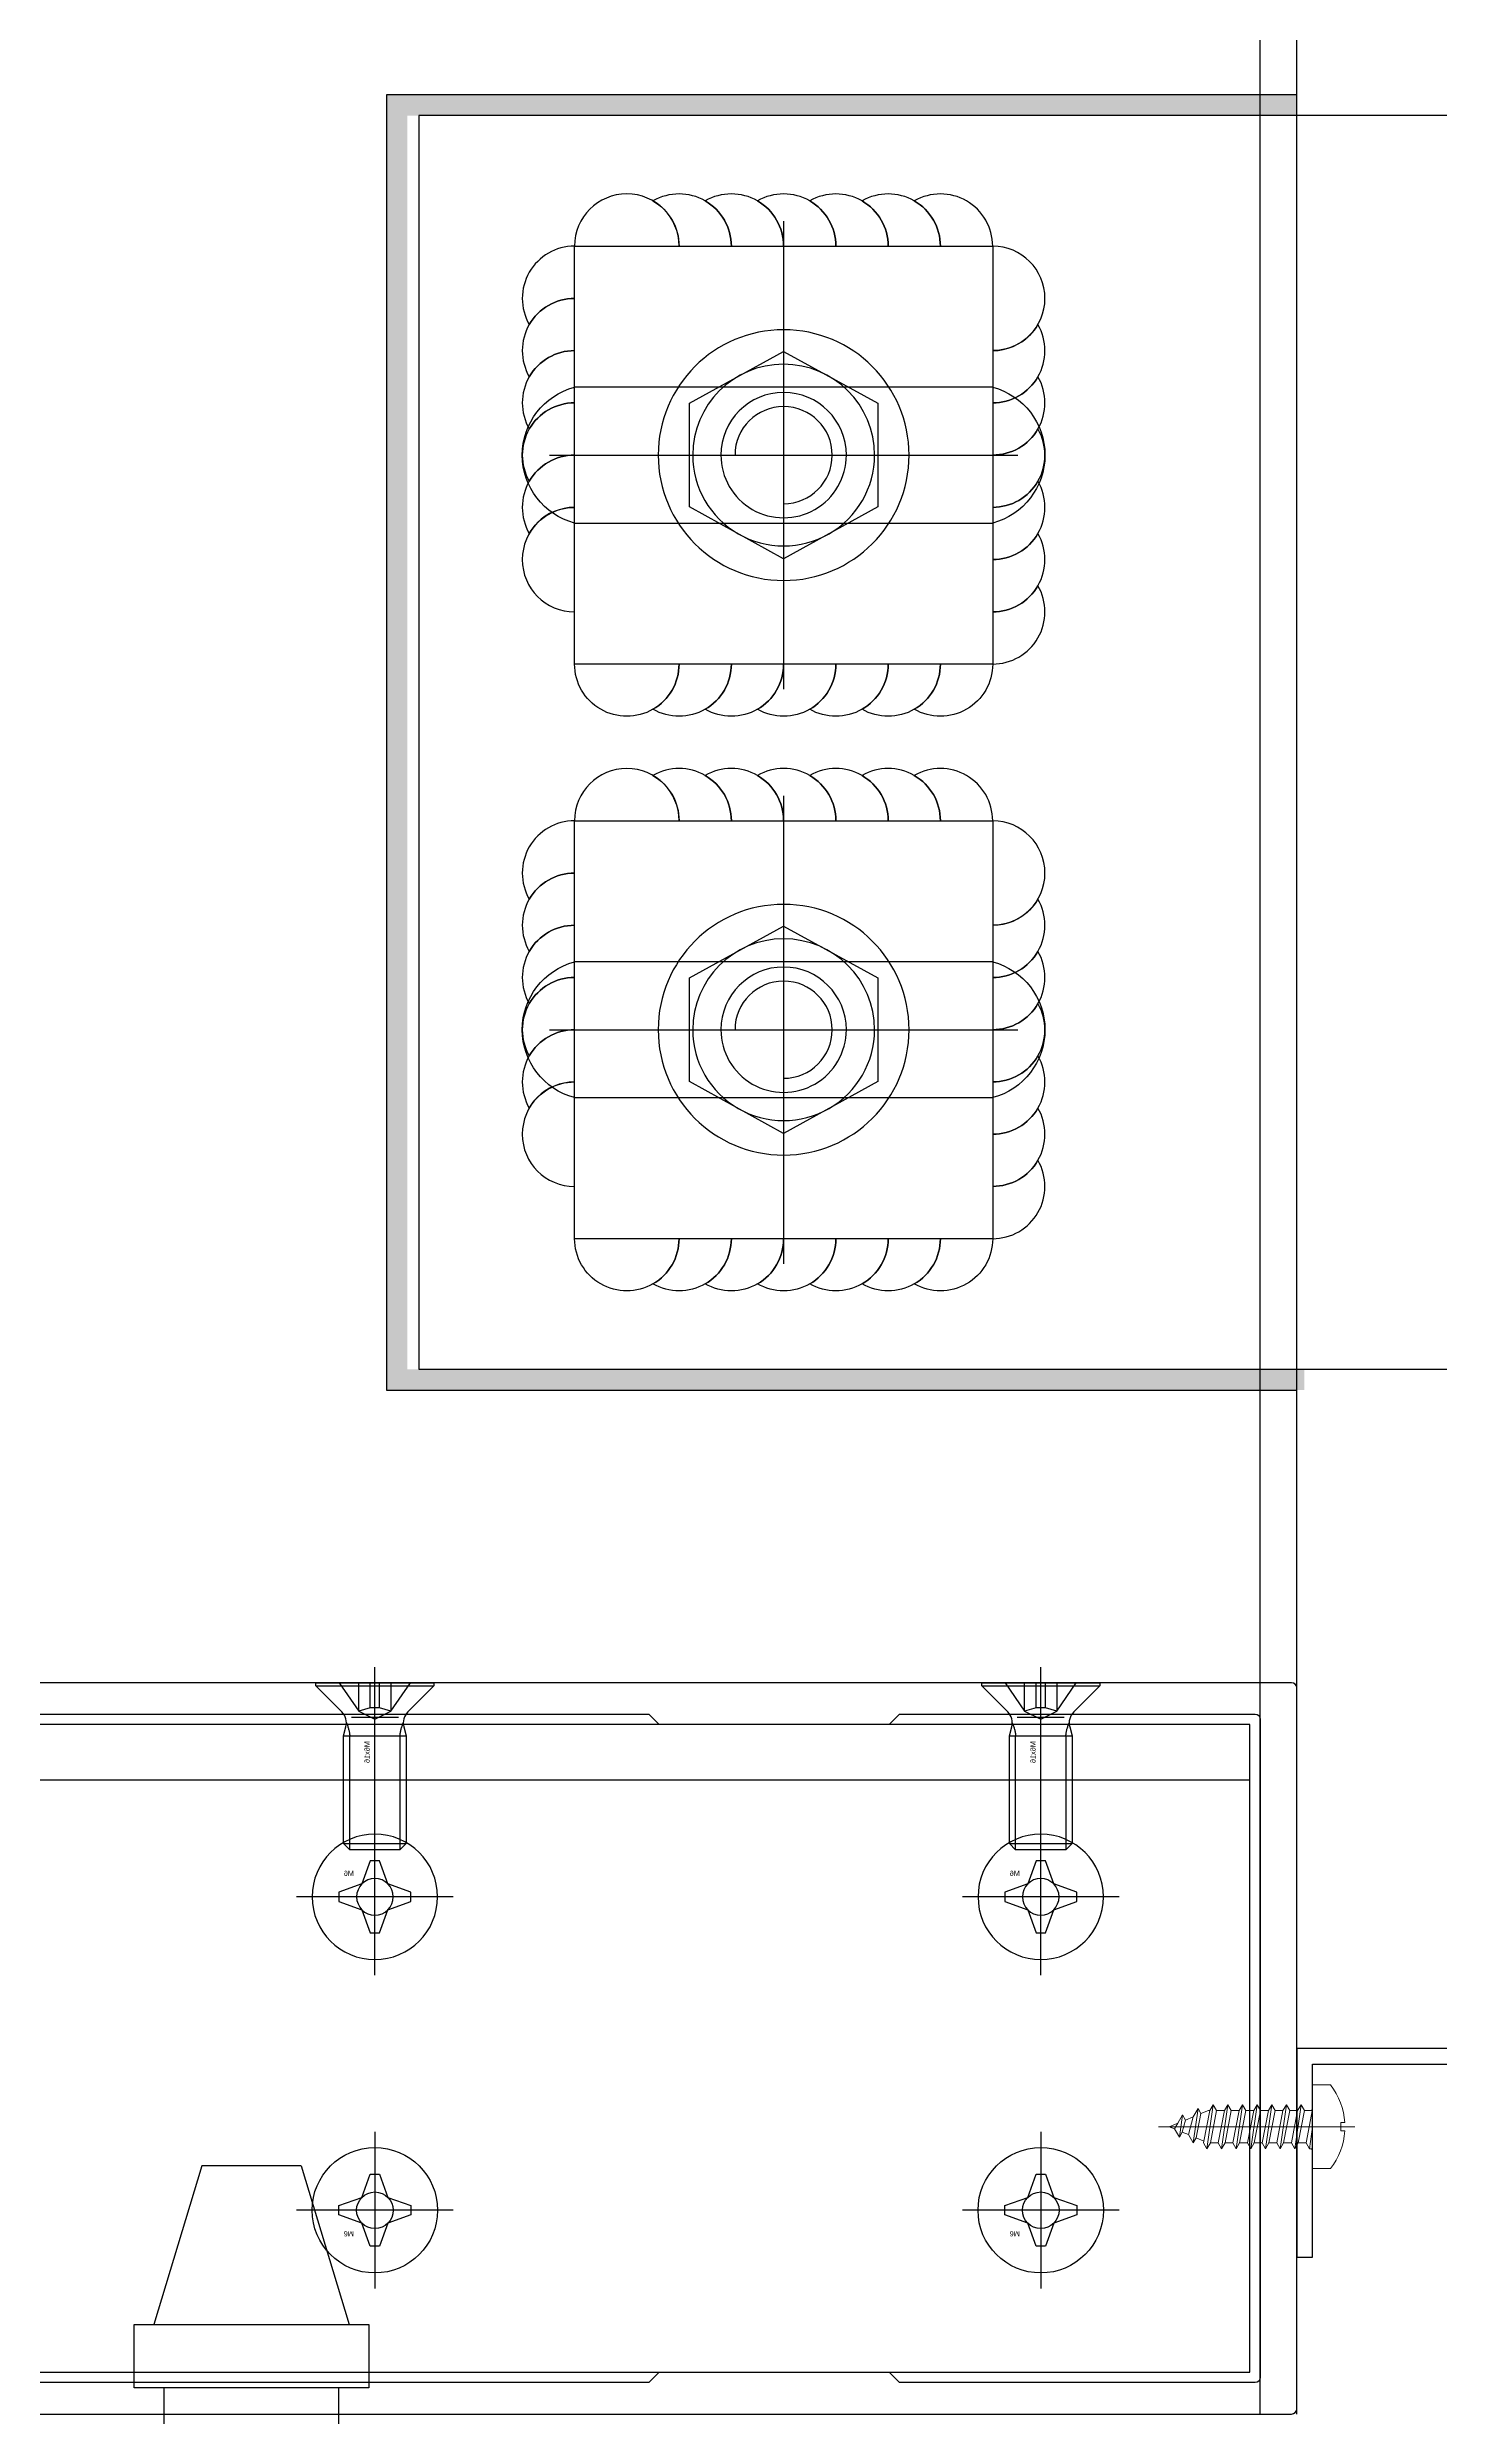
# Model space of a CAD drawing. Extents: x 6843040 to 15500510, y -6507076 to -4940511.
# Drawn here: x 7688072.6 to 7688205.8, y -6176519.1 to -6176292.4 of the extents above; entities that cross this region are included whole.
import ezdxf
from ezdxf.enums import TextEntityAlignment as Align

# ---------------------------------------------------------------- set-up
doc = ezdxf.new("R2010")
doc.units = 0
doc.header["$LTSCALE"] = 1000
doc.header["$MEASUREMENT"] = 0
for name, pattern in [('ACAD_ISO04W100', [30.5, 24, -3, 0.5, -3]), ('CENTER', [50.800000000000004, 31.75, -6.35, 6.35, -6.35]), ('CONTINOUS', [0]), ('HIDDEN', [0.375, 0.25, -0.125])]:
    doc.linetypes.add(name, pattern=pattern)
for name, color, linetype in [('0-ACCESSORY附件', 1, 'Continuous'), ('Alum frame-EFC', 31, 'Continuous'), ('GC', 3, 'Continuous'), ('LEV-4', 9, 'Continuous'), ('LT-dim 1', 3, 'Continuous'), ('LT-dim 2', 253, 'Continuous'), ('LT-dim 4', 253, 'Continuous'), ('LT-dim 5', 3, 'Continuous'), ('LT-dim 8', 253, 'Continuous'), ('LT-Fill-玻璃1', 14, 'Continuous'), ('LT-中线', 6, 'Continuous'), ('LT-焊缝', 1, 'Continuous'), ('LT-铝板', 31, 'Continuous'), ('PJ', 25, 'Continuous'), ('Q02中线', 3, 'Continuous'), ('Q03轴线', 1, 'ACAD_ISO04W100'), ('Q08虚线', 75, 'HIDDEN'), ('Q09辅材', 31, 'Continuous'), ('亚厦_虚线-0-10', 8, 'HIDDEN'), ('亚厦_轴线-0-10', 8, 'CENTER'), ('填充', 8, 'Continuous')]:
    doc.layers.add(name, color=color, linetype=linetype)
for name, color, linetype, lineweight in [('002CEN', 1, 'CENTER', 13), ('003DOT', 253, 'HIDDEN', 13), ('009CON', 6, 'CONTINOUS', 15)]:
    doc.layers.add(name, color=color, linetype=linetype, lineweight=lineweight)
doc.layers.add('亚厦_帮助', color=31, linetype='Continuous', plot=False)
doc.styles.add('YS', font='arial.ttf')

# ---------------------------------------------------------------- blocks, each defined once
blk = doc.blocks.new('LZ-01', base_point=(-5089918.657076815, -205569.9728017993))
at = {"layer": 'Alum frame-EFC'}
for p, q in [((-5089950.657076815, -205627.9728017993), (-5089949.657076815, -205628.9728017993)), ((-5089949.657076815, -205628.9728017993), (-5089949.657076815, -205650.9728017993)), ((-5089887.657076814, -205628.9728017993), (-5089886.657076815, -205627.9728017997)), ((-5089887.657076814, -205650.9728017993), (-5089887.657076814, -205628.9728017993)), ((-5089949.657076815, -205650.9728017993), (-5089950.657076815, -205651.9728017993)), ((-5089886.657076815, -205651.9728017988), (-5089887.657076814, -205650.9728017993))]:
    blk.add_line(p, q, dxfattribs=at)
at = {"layer": 'LT-铝板'}
blk.add_lwpolyline([(-5089951.757076816, -205766.3728018), (-5089946.557076816, -205766.3728018, -0.414213562373095), (-5089946.057076816, -205766.8728018), (-5089946.057076816, -205768.2728018, -0.414213562373095), (-5089946.557076816, -205768.7728018, 1.000000000000007), (-5089946.557076816, -205769.9728018), (-5089926.407076815, -205769.9728018), (-5089926.407076815, -205801.9728017999), (-5089921.907076815, -205801.9728017999), (-5089921.907076815, -205797.9728017999), (-5089923.907076815, -205797.9728017999), (-5089923.907076815, -205791.4728017999), (-5089921.407076815, -205788.9728017999), (-5089915.907076815, -205788.9728017999), (-5089913.407076815, -205791.4728017999), (-5089913.407076815, -205797.9728017999), (-5089915.407076815, -205797.9728017999), (-5089915.407076815, -205801.9728017999), (-5089910.907076815, -205801.9728017999), (-5089910.907076815, -205769.9728018), (-5089890.757076816, -205769.9728018, 0.9999999999999999), (-5089890.757076816, -205768.7728018, -0.414213562373095), (-5089891.257076816, -205768.2728018), (-5089891.257076816, -205766.8728018, -0.4142135623730992), (-5089890.757076816, -205766.3728018), (-5089885.557076816, -205766.3728018, -0.414213562373095), (-5089885.057076816, -205766.8728018), (-5089885.057076816, -205768.2728018, -0.414213562373095), (-5089885.557076816, -205768.7728018, 1.000000000000007), (-5089885.557076816, -205769.9728018), (-5089884.157076815, -205769.9728018, 0.414213562373095), (-5089883.657076815, -205769.4728018), (-5089883.657076815, -205590.4728017993, 0.414213562373095), (-5089884.157076815, -205589.9728017993), (-5089953.157076815, -205589.9728017993, 0.4142135623730992), (-5089953.657076815, -205590.4728017993), (-5089953.657076815, -205769.4728018, 0.414213562373095), (-5089953.157076815, -205769.9728018), (-5089951.757076816, -205769.9728018, 0.9999999999999999), (-5089951.757076816, -205768.7728018, -0.414213562373095), (-5089952.257076816, -205768.2728018), (-5089952.257076816, -205766.8728018, -0.4142135623730992)], format="xyb", close=True, dxfattribs=at)
for points in [[(-5089950.657076815, -205627.9728017993), (-5089950.657076815, -205593.9728017993, -0.4142135623730992), (-5089950.157076815, -205593.4728017993), (-5089887.157076815, -205593.4728017993, -0.4142135623730951), (-5089886.657076815, -205593.9728017993), (-5089886.657076815, -205627.9728017997)], [(-5089886.657076815, -205651.9728017988), (-5089886.657076815, -205762.3728018, -0.414213562373095), (-5089887.157076815, -205762.8728018), (-5089893.257076816, -205762.8728018, 0.4142135623730992), (-5089893.757076816, -205763.3728018), (-5089893.757076816, -205765.9728018, -0.414213562373095), (-5089894.257076816, -205766.4728018), (-5089943.057076816, -205766.4728018, -0.414213562373095), (-5089943.557076816, -205765.9728018), (-5089943.557076816, -205763.3728018, 0.414213562373095), (-5089944.057076816, -205762.8728018), (-5089950.157076815, -205762.8728018, -0.414213562373095), (-5089950.657076815, -205762.3728018), (-5089950.657076815, -205651.9728017993)]]:
    blk.add_lwpolyline(points, format="xyb", dxfattribs=at)
blk.add_lwpolyline([(-5089923.407076815, -205769.9728018), (-5089913.907076815, -205769.9728018), (-5089913.907076815, -205786.4728017999), (-5089923.407076815, -205786.4728017999)], close=True, dxfattribs=at)
blk = doc.blocks.new('LT-BLK-20230912092320', base_point=(26757.03690911889, -59640.51827964919))
at = {"layer": 'GC', "elevation": -7.885113618080002e-10}
blk.add_lwpolyline([(26737.03690921515, -59620.51827953071), (26737.03690904239, -59660.51827953071), (26777.03690904239, -59660.51827970371), (26777.03690921515, -59620.51827970371)], close=True, dxfattribs=at)
at = {"layer": 'LT-焊缝', "elevation": -7.885113618080002e-10}
for points in [[(26737.03690950568, -59620.51827953071, -0.5773502691896255), (26744.53690952441, -59616.18815254423, 0.267949192431045), (26742.03690950568, -59620.51827955234, -0.5773502691896255), (26749.53690952441, -59616.18815256585, 0.267949192431045), (26747.03690950568, -59620.51827957396, -0.5773502691896255), (26754.53690952441, -59616.18815258748, 0.267949192431045), (26752.03690950568, -59620.51827959558, -0.5773502691896255), (26759.53690952441, -59616.1881526091, 0.267949192431045), (26757.03690950568, -59620.51827961721, -0.5773502691896255), (26764.53690952441, -59616.18815263073, 0.267949192431045), (26762.03690950568, -59620.51827963883, -0.9999999999999999), (26772.03690950568, -59620.51827968208, -0.9999999999999999)], [(26737.03690904239, -59660.51827953071, -0.5773502691896255), (26732.70678205587, -59653.01827951201, 0.2679491924310612), (26737.03690906399, -59655.51827953071, -0.5773502691896255), (26732.70678207746, -59648.01827951201, 0.2679491924310612), (26737.03690908558, -59650.51827953071, -0.5773502691896255), (26732.70678209906, -59643.01827951201, 0.2679491924310612), (26737.03690910718, -59645.51827953071, -0.5773502691896255), (26732.70678212065, -59638.01827951201, 0.2679491924310612), (26737.03690912877, -59640.51827953071, -0.5773502691896255), (26732.70678214225, -59633.01827951201, 0.2679491924310612), (26737.03690915037, -59635.51827953071, -0.5773502691896255), (26732.70678216384, -59628.01827951201, 0.2679491924310612), (26737.03690917196, -59630.51827953071, -0.9999999999999999), (26737.03690921515, -59620.51827953071, -0.9999999999999999)], [(26777.03690933269, -59660.51827970371, 0.5773502691896255), (26781.36703631917, -59653.01827968498, -0.267949192431045), (26777.03690931106, -59655.51827970371, 0.5773502691896255), (26781.36703629755, -59648.01827968498, -0.267949192431045), (26777.03690928944, -59650.51827970371, 0.5773502691896255), (26781.36703627592, -59643.01827968498, -0.267949192431045), (26777.03690926782, -59645.51827970371, 0.5773502691896255), (26781.3670362543, -59638.01827968498, -0.267949192431045), (26777.03690924619, -59640.51827970371, 0.5773502691896255), (26781.36703623267, -59633.01827968498, -0.267949192431045), (26777.03690922457, -59635.51827970371, 0.5773502691896255), (26781.36703621105, -59628.01827968498, -0.267949192431045), (26777.03690920294, -59630.51827970371, 0.9999999999999999), (26777.03690915969, -59620.51827970371, 0.9999999999999999)], [(26777.03690933269, -59660.51827970371, -0.5773502691896255), (26769.53690931396, -59664.84840669019, 0.2679491924310453), (26772.03690933269, -59660.51827968208, -0.5773502691896255), (26764.53690931396, -59664.84840666856, 0.2679491924310453), (26767.03690933269, -59660.51827966046, -0.5773502691896255), (26759.53690931396, -59664.84840664694, 0.2679491924310453), (26762.03690933269, -59660.51827963883, -0.5773502691896255), (26754.53690931396, -59664.84840662531, 0.2679491924310453), (26757.03690933269, -59660.51827961721, -0.5773502691896255), (26749.53690931396, -59664.84840660369, 0.2679491924310453), (26752.03690933269, -59660.51827959558, -0.5773502691896255), (26744.53690931396, -59664.84840658207, 0.2679491924310453), (26747.03690933269, -59660.51827957396, -0.9999999999999999), (26737.03690933269, -59660.51827953071, -0.9999999999999999)]]:
    blk.add_lwpolyline(points, format="xyb", dxfattribs=at)
at = {"layer": 'Q02中线'}
for centre, start, end in [((26757.03690912202, -59622.24172785112), 14.85003435053644, 165.1499661307899), ((26757.03690912202, -59658.79483164779), 194.8500338692101, 345.1499656494636)]:
    blk.add_arc(centre, 6.724602048390796, start, end, dxfattribs=at)
at = {"layer": 'Q03轴线', "ltscale": 0.2, "elevation": -7.885113618080002e-10}
for points in [[(26757.036909285, -59618.1217996455), (26757.03690889757, -59662.91475964852)], [(26734.64040912222, -59640.5182794533), (26779.43340911996, -59640.51827977367)]]:
    blk.add_lwpolyline(points, dxfattribs=at)
at = {"layer": 'Q08虚线', "ltscale": 20}
for p, q in [((26750.53690894181, -59660.51827952204), (26750.53690911457, -59620.51827952204)), ((26763.53690911457, -59620.51827965277), (26763.53690894181, -59660.51827965277))]:
    blk.add_line(p, q, dxfattribs=at)
at = {"layer": 'Q09辅材', "elevation": -7.885113618080002e-10}
for points in [[(26757.03690918069, -59628.51827964701, -1), (26757.03690907685, -59652.51827964701, -1), (26757.03690918069, -59628.51827964701, -1)], [(26757.03690916672, -59631.82003763832, -1), (26757.03690909129, -59649.2165216557, -1), (26757.03690916672, -59631.82003763832, -1)], [(26757.03690915462, -59634.51827964701, -1), (26757.03690910293, -59646.51827964701, -1), (26757.03690915462, -59634.51827964701, -1)], [(26761.6869091196, -59640.51827967457, -2.414213553180824), (26757.03690911923, -59635.8682796485, -2.414213553180824)]]:
    blk.add_lwpolyline(points, format="xyb", dxfattribs=at)
blk.add_lwpolyline([(26766.96190912556, -59640.51827970484), (26761.99940918852, -59631.51827968336), (26752.0744091915, -59631.51827960318), (26747.11190911662, -59640.51827955193), (26752.07440902432, -59649.51827958828), (26761.99940908095, -59649.51827966846), (26766.96190912556, -59640.51827970484)], dxfattribs=at)
blk = doc.blocks.new('LT-BLK-20240910174306', base_point=(-5314322.416525414, -274178.3343760101))
at = {"layer": 'LT-Fill-玻璃1'}
h = blk.add_hatch(dxfattribs=at)
h.set_pattern_fill('DOTS', color=8, scale=0.5)
h.set_pattern_definition([(0, (-5830511.421830405, -915288.5849964796), (0.396875, 0.79375), [0, -0.79375])])
h.paths.add_polyline_path([(-5314418.416507781, -274118.3349154486), (-5314418.416507781, -274116.3349156078), (-5314505.514428652, -274116.3340869455), (-5314505.514428652, -274240.3340869455), (-5314417.691559562, -274240.3349221753), (-5314417.691559562, -274238.334922175), (-5314503.514428652, -274238.3340869455), (-5314503.514428652, -274118.3340869455)])
at = {"layer": 'GC', "elevation": -1.386131914957855e-08}
blk.add_lwpolyline([(-5314332.416525415, -274238.3343760098), (-5314332.416525415, -274118.3343760098), (-5314502.416525414, -274118.3343760101), (-5314502.416525414, -274238.3343760101)], close=True, dxfattribs=at)
at = {"layer": 'LT-dim 2', "color": 8, "elevation": -2.790833495017775e-08}
blk.add_lwpolyline([(-5314418.416507781, -274116.3349156564), (-5314505.514428652, -274116.3340869455), (-5314505.514428652, -274240.3340869455), (-5314418.416507781, -274240.329905626)], dxfattribs=at)
at = {"layer": 'LT-dim 4', "xscale": -1, "rotation": 90}
for p in [(-5314467.514428904, -274150.8334533597, -1.464980462602498e-08), (-5314467.514428504, -274205.8347208475, -1.464980462602498e-08)]:
    blk.add_blockref('LT-BLK-20230912092320', p, dxfattribs=at)
blk = doc.blocks.new('LT-BLK-20230420150236', base_point=(392735.4825701169, 836888.9546601323))
at = {"layer": '0-ACCESSORY附件', "ltscale": 30}
for p, q in [((392730.7391831576, 836944.2210436394), (392726.1404123885, 836929.0148498069)), ((392740.2259570743, 836944.2210436394), (392730.7391831576, 836944.2210436394)), ((392740.2259570743, 836944.2210436394), (392744.8247278436, 836929.0148498069)), ((392724.2700701162, 836929.0148498069), (392746.695070116, 836929.0148498069)), ((392724.2700701162, 836922.9546601302), (392724.2700701162, 836929.0148498069)), ((392746.695070116, 836929.0148498069), (392746.695070116, 836922.9546601302)), ((392727.13426152, 836888.9546601323, 4.989740681899814e-06), (392727.13426152, 836922.9546601302, -6.747312226971963e-07)), ((392743.8308786863, 836888.9546601323, 4.989740681899814e-06), (392743.8308786863, 836922.9546601302, -6.747312226971963e-07))]:
    blk.add_line(p, q, dxfattribs=at)
blk.add_lwpolyline([(392752.4825701023, 836888.9546601323), (392718.4825701314, 836888.9546601323), (392718.4825701314, 836878.9546601323), (392752.4825701023, 836878.9546601323)], close=True, dxfattribs=at)
at = {"layer": '0-ACCESSORY附件', "ltscale": 30, "elevation": 3.632267117508043e-06}
for points in [[(392752.4825701023, 836878.9546601323), (392718.4825701314, 836888.9546601323)], [(392718.4825701314, 836878.9546601323), (392752.4825701023, 836888.9546601323)]]:
    blk.add_lwpolyline(points, dxfattribs=at)
at = {"layer": 'LEV-4'}
blk.add_lwpolyline([(392746.695070116, 836922.9546601302), (392724.2700701162, 836922.9546601302)], dxfattribs=at)
blk = doc.blocks.new('*U236')
at = {"color": 0, "linetype": 'ByBlock'}
blk.add_lwpolyline([(-3.449999999999818, -0.4500387528198644), (-3.449961022231037, 0.4499999999998181), (-1.238552245155006, 1.238599999999678), (-0.4499999999998181, 3.449999999999818), (0.4499999999998181, 3.449999999999818), (1.238552245155006, 1.238599999999678), (3.449999999999818, 0.4499999999998181), (3.449999999999818, -0.4500000000002728), (1.238552245155006, -1.238600000000133), (0.4499999999998181, -3.450000000000273), (-0.4499999999998181, -3.450000000000273), (-1.238552245155006, -1.238600000000133), (-3.449961022231037, -0.4500000000002728)], dxfattribs=at)
for radius in [6, 1.751611150905992]:
    blk.add_circle((0, -2.273736754432321e-13), radius, dxfattribs=at)
at = {"layer": '亚厦_轴线-0-10', "linetype": 'CENTER'}
for p, q in [((0, -7.500000000000227), (0, 7.499999999999773)), ((-7.5, -2.273736754432321e-13), (7.5, -2.273736754432321e-13))]:
    blk.add_line(p, q, dxfattribs=at)
at = {"layer": '亚厦_帮助', "style": 'YS'}
blk.add_text('M6', height=0.5, dxfattribs=at).set_placement((2, 2.249999999999773), align=Align.MIDDLE_LEFT)
blk = doc.blocks.new('*U214')
at = {"color": 0, "linetype": 'ByBlock'}
for p, q in [((0.3000000000001822, 5.649999999999409), (0.3000000000001816, -5.650000000000318)), ((5.100000000000364, 2.999999999999772), (5.100000000000364, -3.000000000000228)), ((15.40000000000055, 2.999999999999317), (15.40000000000055, -3.000000000000228)), ((3.300000000000182, 2.249999999999773), (3.300000000000182, -2.250000000000227))]:
    blk.add_line(p, q, dxfattribs=at)
blk.add_lwpolyline([(-3.459512949547993e-16, -5.650000000000318), (0.3000000000001816, -5.650000000000318), (2.791976024925589, -3.158023975074912, -0.2679491924311226), (4.24086476435923, -2.769795407421271), (5.100000000000364, -3.000000000000228), (15.40000000000055, -3.000000000000228), (16, -2.400000000000319), (16, 2.399999999999408), (15.40000000000055, 2.999999999999317), (5.100000000000364, 2.999999999999772), (4.24086476435923, 2.76979540742036, -0.2679491924311226), (2.791976024925589, 3.158023975074457), (0.3000000000001822, 5.649999999999409), (3.459512949548272e-16, 5.649999999999409)], format="xyb", close=True, dxfattribs=at)
at = {"layer": '亚厦_虚线-0-10'}
for p, q in [((2.395362240221402, 0.4499999999995906), (2.755364296102019e-17, 0.4499999999995907)), ((2.395362240221402, -0.4500000000005004), (-2.755364296099235e-17, -0.4500000000005002))]:
    blk.add_line(p, q, dxfattribs=at)
for points in [[(2.081830801498097e-16, 3.399999999999409), (2.711716447097842, 1.538552245154506), (3.5, -2.27587981555151e-13), (2.711716447097842, -1.538552245155415), (-2.081830801497819e-16, -3.400000000000318)], [(-9.42060427552085e-17, -1.538552245155415), (2.711716447097842, -1.538552245155415), (2.395362240221402, -0.4500000000005004), (2.395362240221402, 0.4499999999995906), (2.711716447097842, 1.538552245154506), (9.420604275523634e-17, 1.538552245154506)]]:
    blk.add_lwpolyline(points, dxfattribs=at)
for points in [[(16, 2.399999999999408), (5.100000000000364, 2.399999999999408, -0.07999842319648236), (3.852636196705134, 2.718684146854002)], [(3.852636196705134, -2.718684146854912, -0.07999842319648227), (5.100000000000364, -2.400000000000319), (16, -2.400000000000319)]]:
    blk.add_lwpolyline(points, format="xyb", dxfattribs=at)
at = {"layer": '亚厦_轴线-0-10'}
blk.add_line((17.5, -2.284452060028266e-13), (-1.5, -6.820291808531595e-13), dxfattribs=at)
at = {"layer": '亚厦_帮助', "style": 'YS'}
blk.add_text('M6x16', height=0.5, dxfattribs=at).set_placement((5.600000000000364, 0.7500000000002272), align=Align.MIDDLE_LEFT)
blk = doc.blocks.new('*U246')
at = {"layer": '002CEN', "ltscale": 5}
blk.add_line((-4.054319021158257, 1.989519660128281e-13), (14.74217069582418, 2.036639862605006e-13), dxfattribs=at)
at = {"layer": '003DOT', "ltscale": 5}
for p, q in [((-3.552713678800501e-14, 4.000000000000197), (-6.394884621840902e-14, 1.750000000000199)), ((-6.394884621840902e-14, 1.750000000000199), (-1.20792265079217e-13, -2.309999999999803)), ((-1.20792265079217e-13, 1.689951005760705), (0.6198573119681257, -1.549999999999798)), ((-3.552713678800501e-14, 4.405364961712621e-13), (0.2965411612219029, -2.109999999999815)), ((0.1999999999999247, 1.550000000000196), (0.7801426880317806, 1.550000000000182)), ((0.7801426880317806, 1.550000000000182), (1.103458838777946, 2.110000000000113)), ((0.7801426880317806, 1.550000000000182), (1.373225010475686, -1.549999999999798)), ((1.103458838778003, 2.110000000000198), (1.696541161221909, -2.109999999999815)), ((1.103458838777946, 2.110000000000113), (1.426774989524084, 1.550000000000196)), ((1.426774989524084, 1.550000000000182), (2.019857311968131, -1.549999999999798)), ((1.426774989524084, 1.550000000000196), (2.180142688031815, 1.550000000000196)), ((2.180142688031815, 1.550000000000196), (2.503458838777952, 2.110000000000113)), ((2.180142688031786, 1.550000000000182), (2.773225010475691, -1.549999999999798)), ((2.503458838778009, 2.110000000000198), (3.096541161221914, -2.109999999999815)), ((2.503458838777952, 2.110000000000113), (2.82677498952409, 1.550000000000182)), ((2.82677498952409, 1.550000000000182), (3.419857311968137, -1.549999999999798)), ((2.82677498952409, 1.550000000000182), (3.58014268803182, 1.550000000000196)), ((3.58014268803182, 1.550000000000196), (3.903458838777958, 2.110000000000113)), ((3.580142688031792, 1.550000000000182), (4.173225010475697, -1.549999999999798)), ((3.903458838778015, 2.110000000000198), (4.49654116122192, -2.109999999999815)), ((3.903458838777958, 2.110000000000113), (4.226774989524095, 1.550000000000182)), ((4.226774989524095, 1.550000000000182), (4.819857311968143, -1.549999999999798)), ((4.226774989524089, 1.550000000000184), (4.98014268803182, 1.550000000000198)), ((4.98014268803182, 1.550000000000198), (5.303458838777957, 2.110000000000115)), ((4.980142688031791, 1.550000000000184), (5.573225010475697, -1.549999999999796)), ((5.303458838777957, 2.110000000000115), (5.626774989524095, 1.550000000000184)), ((5.303458838778014, 2.1100000000002), (5.896541161221919, -2.109999999999813)), ((5.626774989524095, 1.550000000000184), (6.219857311968142, -1.549999999999796)), ((5.626774989524089, 1.550000000000186), (6.380142688031819, 1.5500000000002)), ((6.380142688031819, 1.5500000000002), (6.703458838777957, 2.110000000000117)), ((6.380142688031791, 1.550000000000186), (6.973225010475696, -1.549999999999794)), ((6.703458838777957, 2.110000000000117), (7.026774989524094, 1.550000000000186)), ((6.703458838778014, 2.110000000000202), (7.296541161221919, -2.109999999999811)), ((7.026774989524094, 1.550000000000186), (7.619857311968142, -1.549999999999794)), ((7.026774989524088, 1.550000000000188), (7.780142688031819, 1.550000000000202)), ((7.780142688031819, 1.550000000000202), (8.103458838777957, 2.110000000000119)), ((7.78014268803179, 1.550000000000188), (8.373225010475696, -1.549999999999792)), ((8.103458838777957, 2.110000000000119), (8.426774989524095, 1.550000000000188)), ((8.103458838778014, 2.110000000000205), (8.69654116122192, -2.109999999999808)), ((8.426774989524295, 1.550000000000187), (9.180142688032026, 1.550000000000201)), ((8.426774989524095, 1.550000000000188), (9.019857311968142, -1.549999999999792)), ((9.180142688032026, 1.550000000000201), (9.503458838778164, 2.110000000000118)), ((9.180142688031998, 1.550000000000187), (9.773225010475903, -1.549999999999794)), ((9.50345883877822, 2.110000000000203), (10.09654116122213, -2.10999999999981)), ((9.503458838778164, 2.110000000000118), (9.826774989524301, 1.550000000000187)), ((9.826774989524301, 1.550000000000187), (10.41985731196835, -1.549999999999794)), ((9.826774989524301, 1.550000000000187), (9.95796897832148, 1.550000000000201)), ((9.95796897832148, 1.550000000000201), (10.67260026449694, 1.253990029170202)), ((10.67260026449694, 1.253990029170202), (10.95501637345931, 1.743149078768998)), ((10.67260026449689, 1.25399002917023), (11.13561369109579, -1.062203588311884)), ((10.95501637345931, 1.743149078768998), (11.41802980005822, -1.551362637910709)), ((10.95501637345931, 1.743149078768998), (11.41496667033648, 0.9464917956213317)), ((11.41496667033648, 0.9464917956213317), (11.87798009693555, -0.7547053547629285)), ((11.41496667033648, 0.9464917956213317), (12.15913741920213, 0.6382461787198441)), ((12.15913741920213, 0.6382461787198441), (12.44155352816456, 1.12740522831867)), ((12.15913741920211, 0.6382461787198583), (12.45859761126887, -0.5142057057746807)), ((12.44155352816456, 1.12740522831867), (12.74101372023132, -1.003364755373506)), ((12.44155352816456, 1.12740522831867), (12.90150382504172, 0.3307479451709175)), ((12.90150382504172, 0.3307479451709459), (13.20096401710871, -0.2067074722255977)), ((12.90150382504172, 0.3307479451709175), (13.70000000000014, 1.468205673996926e-13)), ((13.70000000000014, 1.468205673996926e-13), (13.20096401710871, -0.2067074722255977)), ((0.2965411612218745, -2.1099999999998), (0.1999999999998678, -2.1099999999998)), ((0.6198573119681257, -1.549999999999798), (0.2965411612218745, -2.1099999999998)), ((1.373225010475686, -1.549999999999798), (0.6198573119681257, -1.549999999999798)), ((1.696541161221909, -2.109999999999786), (1.373225010475686, -1.549999999999798)), ((2.019857311968131, -1.549999999999798), (1.696541161221909, -2.109999999999786)), ((2.77322501047572, -1.549999999999812), (2.019857311968131, -1.549999999999798)), ((3.096541161221914, -2.109999999999786), (2.77322501047572, -1.549999999999812)), ((3.419857311968137, -1.549999999999798), (3.096541161221914, -2.109999999999786)), ((4.173225010475726, -1.549999999999798), (3.419857311968137, -1.549999999999798)), ((4.49654116122192, -2.109999999999786), (4.173225010475726, -1.549999999999798)), ((4.819857311968143, -1.549999999999798), (4.49654116122192, -2.109999999999786)), ((5.573225010475725, -1.549999999999796), (4.819857311968136, -1.549999999999796)), ((5.896541161221919, -2.109999999999784), (5.573225010475725, -1.549999999999796)), ((6.219857311968142, -1.549999999999796), (5.896541161221919, -2.109999999999784)), ((6.973225010475725, -1.549999999999794), (6.219857311968136, -1.549999999999794)), ((7.296541161221919, -2.109999999999782), (6.973225010475725, -1.549999999999794)), ((7.619857311968142, -1.549999999999794), (7.296541161221919, -2.109999999999782)), ((8.373225010475725, -1.549999999999792), (7.619857311968135, -1.549999999999792)), ((8.69654116122192, -2.10999999999978), (8.373225010475725, -1.549999999999792)), ((9.019857311968142, -1.549999999999792), (8.69654116122192, -2.10999999999978)), ((9.773225010475931, -1.549999999999808), (9.019857311968343, -1.549999999999794)), ((10.09654116122213, -2.109999999999781), (9.773225010475931, -1.549999999999808)), ((10.41985731196835, -1.549999999999794), (10.09654116122213, -2.109999999999781)), ((11.13561369109579, -1.062203588311898), (10.38594213189692, -1.372727715457439)), ((10.38594213189692, -1.372727715457439), (10.41985731196835, -1.549999999999794)), ((11.41802980005822, -1.551362637910709), (11.13561369109579, -1.062203588311898)), ((11.87798009693558, -0.7547053547628433), (11.41802980005822, -1.551362637910709)), ((12.45859761126887, -0.5142057057746807), (11.87798009693558, -0.7547053547628433)), ((12.74101372023132, -1.003364755373506), (12.45859761126887, -0.5142057057746807)), ((13.20096401710871, -0.2067074722255977), (12.74101372023132, -1.003364755373506)), ((-1.20792265079217e-13, -2.309999999999803), (-1.20792265079217e-13, -3.999999999999801))]:
    blk.add_line(p, q, dxfattribs=at)
for centre, start, end in [((0.1999999999999318, 1.750000000000192), 179.999999999998, 269.999999999998), ((0.1999999999998749, -2.309999999999796), 90.00000000000203, 180.000000000002)]:
    blk.add_arc(centre, 0.1999999999999957, start, end, dxfattribs=at)
at = {"layer": '009CON'}
for p, q in [((-1.723475382979849, 4.000000000000197), (-3.552713678800501e-14, 4.000000000000197)), ((-2.700000000000053, 0.4000000000002188), (-3.087680633323494, 0.4000000000002188)), ((-2.700000000000053, -0.3999999999998067), (-2.700000000000053, 0.4000000000002188)), ((-3.087680633323494, -0.3999999999998067), (-2.700000000000053, -0.3999999999998067)), ((-1.20792265079217e-13, -3.999999999999801), (-1.723475382979849, -3.999999999999801))]:
    blk.add_line(p, q, dxfattribs=at)
for centre, radius, start, end in [((3.399999999999938, 1.882938249764265e-13), 6.499999999999996, 142.0201275551479, 176.4718766587116), ((3.399999999999942, 2.060573933704291e-13), 6.499999999999999, 183.5281233412879, 217.9798724448521)]:
    blk.add_arc(centre, radius, start, end, dxfattribs=at)

msp = doc.modelspace()

# ---------------------------------------------------------------- linework, layer by layer
at = {"layer": 'GC', "color": 8, "linetype": 'HIDDEN', "ltscale": 20}
msp.add_line((7688188.619844625, -6176518.889315804, 1.398679942314025e-08), (7688188.619844625, -6176103.889315867), dxfattribs=at)
at = {"layer": 'LT-中线'}
msp.add_lwpolyline([(7688281.099898284, -6176483.889315868), (7688192.119844625, -6176483.889315868), (7688192.119844625, -6176503.889315868), (7688193.619844625, -6176503.889315868), (7688193.619844625, -6176485.389315868), (7688280.669703951, -6176485.389315868)], dxfattribs=at)
at = {"layer": 'LT-铝板'}
msp.add_line((7688192.119844625, -6176518.889315804, 1.398680149045499e-08), (7688192.119844625, -6176103.889315867), dxfattribs=at)
at = {"layer": 'PJ'}
msp.add_lwpolyline([(7688187.619844625, -6176458.189315868), (7688187.619844625, -6176452.889315868), (7688020.219844624, -6176452.889315868), (7688020.219844624, -6176458.189315868)], close=True, dxfattribs=at)
at = {"layer": '填充'}
msp.add_lwpolyline([(7688187.619844625, -6176452.889315868), (7688020.219844624, -6176452.889315868), (7688020.219844626, -6176514.889315869), (7688187.619844627, -6176514.889315869)], close=True, dxfattribs=at)

# ---------------------------------------------------------------- block references
at = {"xscale": -1, "rotation": 90}
for p in [(7688103.919844626, -6176448.889315867, -5.431404145336017e-07), (7688167.619844625, -6176448.889315867, -5.431404145336017e-07)]:
    msp.add_blockref('*U214', p, dxfattribs=at)
at = {"xscale": -1}
for name, p in [('*U236', (7688103.919844626, -6176469.389315868)), ('*U236', (7688167.619844625, -6176469.389315867)), ('*U246', (7688193.619844625, -6176491.394718105))]:
    msp.add_blockref(name, p, dxfattribs=at)
at = {"rotation": 180}
for p in [(7688103.919844626, -6176499.389315868), (7688167.619844625, -6176499.389315867)]:
    msp.add_blockref('*U236', p, dxfattribs=at)
at = {"layer": 'LT-dim 1', "ltscale": 1000}
msp.add_blockref('LT-BLK-20240910174306', (7688288.119826993, -6176358.889315867), dxfattribs=at)
at = {"layer": 'LT-dim 5', "color": 0}
msp.add_blockref('LT-BLK-20230420150236', (7688092.119844628, -6176550.389315865), dxfattribs=at)
at = {"layer": 'LT-dim 8', "ltscale": 1000, "rotation": 270}
msp.add_blockref('LZ-01', (7688212.119844625, -6176483.889315868), dxfattribs=at)

doc.saveas('drawing.dxf')
